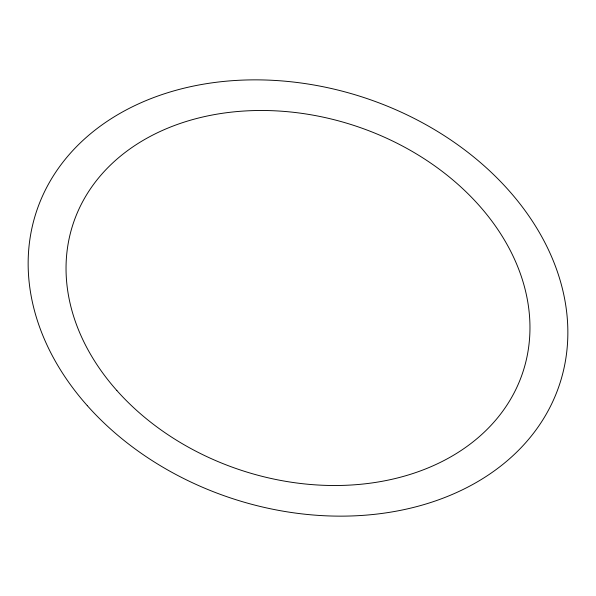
<?xml version="1.0" encoding="UTF-8"?>
<svg xmlns="http://www.w3.org/2000/svg" width="596" height="596" viewBox="0 0 596 596"><rect width="100%" height="100%" fill="white"/><g stroke="black" fill="none" stroke-linecap="round" stroke-linejoin="round"><path stroke-width="0.89" d="M87.292 405.652A275.456 211.014 18.2 0 0 549.356 408.483A275.456 211.014 18.2 0 0 257.353 79.864A275.456 211.014 18.2 0 0 87.292 405.652M116.876 390.544A236.791 181.393 18.2 0 0 514.065 392.973A236.791 181.393 18.2 0 0 263.06 110.491A236.791 181.393 18.2 0 0 116.876 390.544"/></g></svg>
